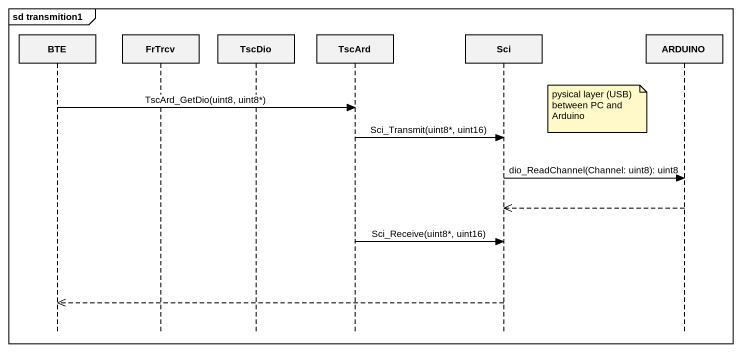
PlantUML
@startuml
mainframe sd transmition1
hide footbox
participant BTE
participant FrTrcv
participant TscDio
participant TscArd
participant Sci
participant ARDUINO

BTE -> TscArd : TscArd_GetDio(uint8, uint8*)
note left of ARDUINO : pysical layer (USB) between PC and Arduino
TscArd -> Sci : Sci_Transmit(uint8*, uint16)
Sci -> ARDUINO : dio_ReadChannel(Channel: uint8): uint8
ARDUINO -->> Sci
TscArd -> Sci : Sci_Receive(uint8*, uint16)
Sci -->> BTE
@enduml
